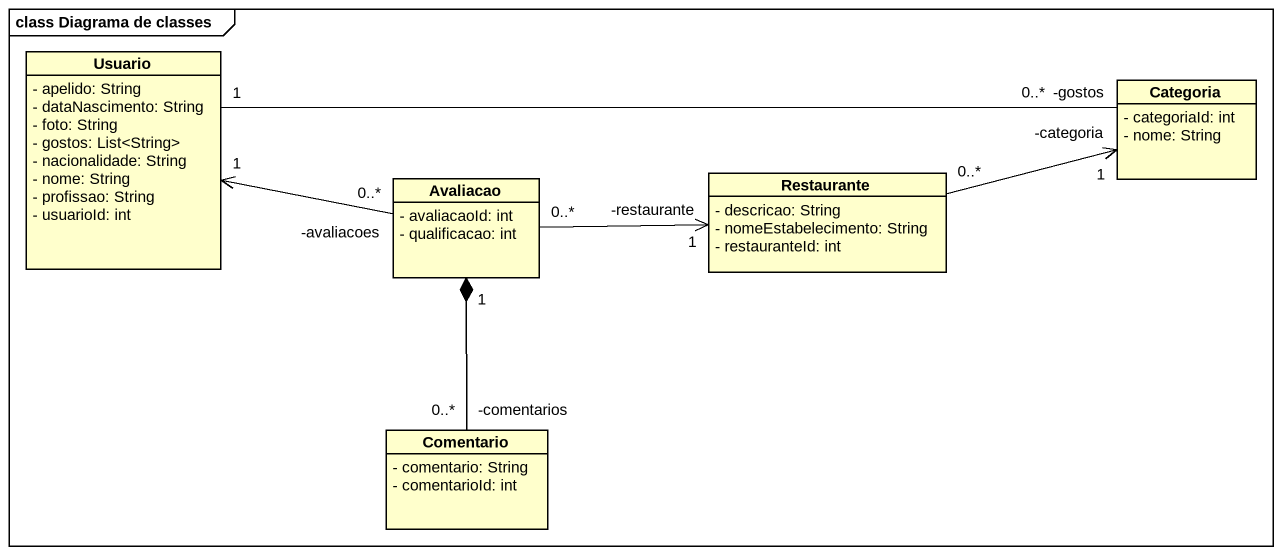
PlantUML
@startuml
mainframe class Diagrama de classes
hide circle
hide empty members
skinparam classAttributeIconSize 0
class Usuario {
  - apelido: String
  - dataNascimento: String
  - foto: String
  - gostos: List<String>
  - nacionalidade: String
  - nome: String
  - profissao: String
  - usuarioId: int
}
class Categoria {
  - categoriaId: int
  - nome: String
}
class Avaliacao {
  - avaliacaoId: int
  - qualificacao: int
}
class Restaurante {
  - descricao: String
  - nomeEstabelecimento: String
  - restauranteId: int
}
class Comentario {
  - comentario: String
  - comentarioId: int
}
Categoria "-gostos\n0..*" -left- "1" Usuario
Avaliacao "-avaliacoes\n0..*" -left-> "1" Usuario
Avaliacao "0..*" -right-> "-restaurante\n1" Restaurante
Restaurante "0..*" -right-> "-categoria\n1" Categoria
Comentario "-comentarios\n0..*" -up-* "1" Avaliacao
@enduml
